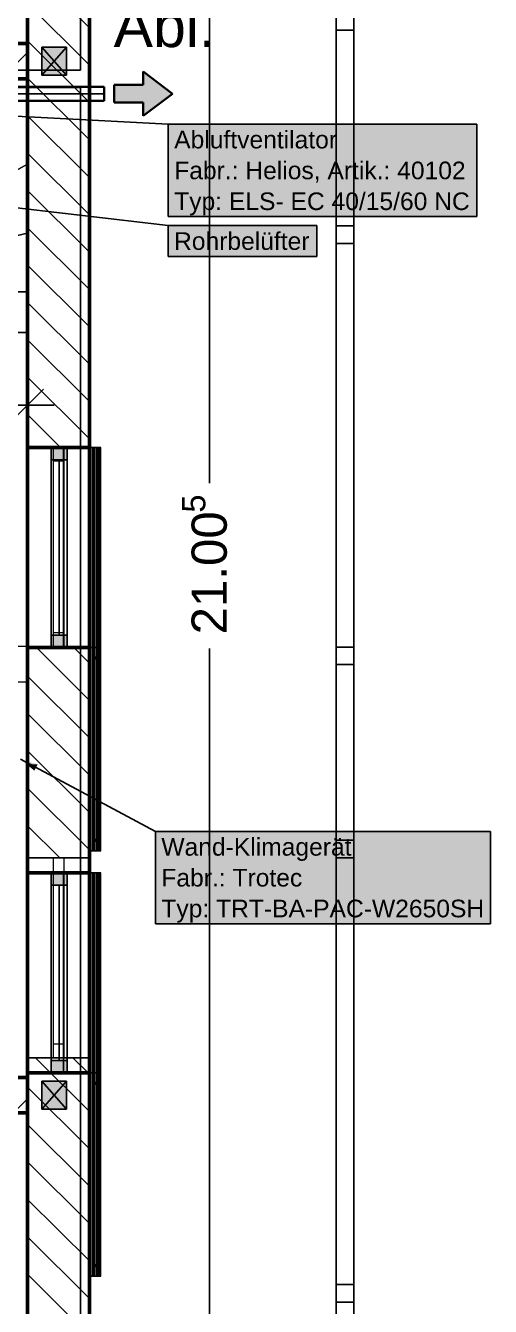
# Model space of a CAD drawing. Extents: x 0 to 756, y -25 to 420.
# Drawn here: x 391.4 to 444.1, y 120.2 to 265.6 of the extents above; entities that cross this region are included whole.
import ezdxf
from ezdxf.lldxf.tags import DXFTag

# ---------------------------------------------------------------- set-up
doc = ezdxf.new("R2010")
doc.units = 0
doc.layers.get('0').update_dxf_attribs({"lineweight": 25})
doc.layers.get('DEFPOINTS').update_dxf_attribs({"lineweight": 25})
for name, color, linetype, lineweight, true_color in [('2L_TEXT', 7, 'Continuous', 25, 0x3300cc), ('A_Geschossdecke', 7, 'Continuous', 25, 0x008080), ('H_Heizung', 1, 'Continuous', 25, 0xff0000), ('L_Abluft', 2, 'Continuous', 35, 0xffff00)]:
    doc.layers.add(name, color=color, linetype=linetype, lineweight=lineweight, true_color=true_color)
for name, color, linetype, lineweight in [('A_Aussenwand', 7, 'Continuous', 25), ('A_Fenster', 7, 'Continuous', 25), ('A_Innenwand', 7, 'Continuous', 25), ('Allgemein01', 7, 'Continuous', 13), ('Allgemein03', 7, 'Continuous', 25), ('Fenster', 7, 'Continuous', 13), ('Fensterbank', 7, 'Continuous', 13), ('L_Text', 7, 'Continuous', 25), ('Standard', 7, 'Continuous', 25), ('Stütze Holz', 7, 'Continuous', 13), ('Treppe', 7, 'Continuous', 13), ('Verschattung', 7, 'Continuous', 13), ('Wand Holz nicht tragend', 7, 'Continuous', 13), ('Wand Holz tragend', 7, 'Continuous', 13)]:
    doc.layers.add(name, color=color, linetype=linetype, lineweight=lineweight)
doc.styles.get("Standard").update_dxf_attribs({"font": 'arial.ttf'})
tags = doc.linetypes.add('fein_strichliert', pattern=[4, 1, -2, 1]).pattern_tags.tags
tags[8:9] = [DXFTag(74, 4), DXFTag(75, 0), DXFTag(340, '0'), DXFTag(46, 0.0), DXFTag(50, 0.0), DXFTag(44, 0.0), DXFTag(45, 0.0)]
tags[6:7] = [DXFTag(74, 4), DXFTag(75, 0), DXFTag(340, '0'), DXFTag(46, 0.0), DXFTag(50, 0.0), DXFTag(44, 0.0), DXFTag(45, 0.0)]
tags[4:5] = [DXFTag(74, 4), DXFTag(75, 0), DXFTag(340, '0'), DXFTag(46, 0.0), DXFTag(50, 0.0), DXFTag(44, 0.0), DXFTag(45, 0.0)]
tags = doc.linetypes.add('PUNKT2_S9', pattern=[0.1, 0, -0.1]).pattern_tags.tags
tags[6:7] = [DXFTag(74, 4), DXFTag(75, 0), DXFTag(340, '0'), DXFTag(46, 1.0), DXFTag(50, 0.0), DXFTag(44, 0.0), DXFTag(45, 0.0)]
tags[4:5] = [DXFTag(74, 4), DXFTag(75, 0), DXFTag(340, '0'), DXFTag(46, 1.0), DXFTag(50, 0.0), DXFTag(44, 0.0), DXFTag(45, 0.0)]
tags = doc.linetypes.add('STRICHPUNKT2', pattern=[12.7, 6.35, -3.175, 0, -3.175]).pattern_tags.tags
tags[10:11] = [DXFTag(74, 4), DXFTag(75, 0), DXFTag(340, '0'), DXFTag(46, 0.0), DXFTag(50, 0.0), DXFTag(44, 0.0), DXFTag(45, 0.0)]
tags[8:9] = [DXFTag(74, 4), DXFTag(75, 0), DXFTag(340, '0'), DXFTag(46, 0.0), DXFTag(50, 0.0), DXFTag(44, 0.0), DXFTag(45, 0.0)]
tags[6:7] = [DXFTag(74, 4), DXFTag(75, 0), DXFTag(340, '0'), DXFTag(46, 0.0), DXFTag(50, 0.0), DXFTag(44, 0.0), DXFTag(45, 0.0)]
tags[4:5] = [DXFTag(74, 4), DXFTag(75, 0), DXFTag(340, '0'), DXFTag(46, 0.0), DXFTag(50, 0.0), DXFTag(44, 0.0), DXFTag(45, 0.0)]
tags = doc.linetypes.add('VERDECKT2_S2', pattern=[0.27, 0.2, -0.07]).pattern_tags.tags
tags[6:7] = [DXFTag(74, 4), DXFTag(75, 0), DXFTag(340, '0'), DXFTag(46, 1.0), DXFTag(50, 0.0), DXFTag(44, 0.0), DXFTag(45, 0.0)]
tags[4:5] = [DXFTag(74, 4), DXFTag(75, 0), DXFTag(340, '0'), DXFTag(46, 1.0), DXFTag(50, 0.0), DXFTag(44, 0.0), DXFTag(45, 0.0)]

# ---------------------------------------------------------------- blocks, each defined once
blk = doc.blocks.new('Referenz-A01I5YBJIE')
at = {"layer": 'Allgemein01', "color": 0, "linetype": 'PUNKT2_S9', "ltscale": 0.13}
blk.add_line((391.61, 30.52), (391.61, 376.58), dxfattribs=at)
at = {"layer": 'Allgemein03', "color": 0, "lineweight": -2}
for p, q in [((391.61, 263.58), (391.61, 279.58)), ((359.01, 263.58), (391.61, 263.58))]:
    blk.add_line(p, q, dxfattribs=at)
at = {"layer": 'DEFPOINTS', "color": 0, "linetype": 'Continuous', "lineweight": -2, "ltscale": 0.25}
for p, q in [((391.61, 263.58), (391.61, 263.58)), ((391.61, 263.58), (391.61, 263.58)), ((391.61, 259.58), (391.61, 259.58)), ((391.61, 259.58), (391.61, 259.58)), ((391.61, 230.78), (391.61, 230.78)), ((398.61, 217.72), (398.61, 217.72)), ((398.61, 217.72), (398.61, 217.72)), ((398.61, 195.02), (398.61, 195.02)), ((398.61, 195.02), (398.61, 195.02)), ((398.61, 169.43), (398.61, 169.43)), ((398.61, 169.43), (398.61, 169.43)), ((391.61, 146.18), (391.61, 146.18)), ((391.61, 146.18), (391.61, 146.18)), ((391.61, 146.18), (391.61, 146.18)), ((391.61, 146.18), (391.61, 146.18)), ((391.61, 142.18), (391.61, 142.18)), ((391.61, 142.18), (391.61, 142.18)), ((391.61, 142.18), (391.61, 142.18))]:
    blk.add_line(p, q, dxfattribs=at)
at = {"layer": 'Fenster', "color": 0, "linetype": 'Continuous', "ltscale": 0.13}
for p, q in [((394.27, 216.32), (394.27, 217.72)), ((394.27, 217.72), (396.11, 217.72)), ((394.27, 217.72), (394.27, 216.32)), ((396.11, 217.72), (394.27, 217.72)), ((394.27, 217.72), (394.27, 216.32)), ((394.27, 217.72), (394.27, 217.72)), ((394.27, 217.72), (396.11, 217.72)), ((396.11, 217.72), (396.11, 216.32)), ((396.11, 216.32), (396.11, 217.72)), ((396.11, 217.72), (396.11, 216.32)), ((396.11, 217.72), (396.11, 217.72)), ((396.11, 216.32), (394.27, 216.32)), ((394.27, 196.42), (394.27, 216.32)), ((394.27, 216.32), (396.11, 216.32)), ((394.27, 216.32), (396.11, 216.32)), ((394.27, 216.32), (394.27, 216.32)), ((394.27, 216.32), (396.11, 216.32)), ((394.27, 216.32), (394.27, 196.42)), ((396.11, 216.32), (394.27, 216.32)), ((394.27, 216.32), (394.27, 196.42)), ((394.27, 216.32), (394.27, 216.32)), ((394.27, 216.32), (396.11, 216.32)), ((394.27, 216.32), (394.27, 196.42)), ((396.11, 216.32), (394.27, 216.32)), ((394.27, 216.32), (394.27, 196.42)), ((394.27, 216.32), (394.27, 216.32)), ((394.27, 216.32), (396.11, 216.32)), ((395.19, 216.32), (395.19, 196.42)), ((395.19, 196.42), (395.19, 216.32)), ((395.19, 216.32), (395.19, 216.32)), ((396.11, 216.32), (396.11, 196.42)), ((396.11, 216.32), (396.11, 216.32)), ((396.11, 196.42), (396.11, 216.32)), ((396.11, 216.32), (396.11, 196.42)), ((396.11, 216.32), (396.11, 216.32)), ((396.11, 196.42), (396.11, 216.32)), ((396.11, 216.32), (396.11, 196.42)), ((396.11, 216.32), (396.11, 216.32)), ((394.27, 195.02), (394.27, 196.42)), ((394.27, 196.42), (396.11, 196.42)), ((396.11, 196.42), (394.27, 196.42)), ((394.27, 196.42), (394.27, 195.02)), ((396.11, 196.42), (394.27, 196.42)), ((394.27, 196.42), (394.27, 195.02)), ((394.27, 196.42), (394.27, 196.42)), ((394.27, 196.42), (396.11, 196.42)), ((394.27, 196.42), (396.11, 196.42)), ((394.27, 196.42), (394.27, 196.42)), ((394.27, 196.42), (396.11, 196.42)), ((394.27, 196.42), (396.11, 196.42)), ((394.27, 196.42), (394.27, 196.42)), ((394.27, 196.42), (396.11, 196.42)), ((395.19, 196.42), (395.19, 196.42)), ((396.11, 196.42), (396.11, 195.02)), ((396.11, 195.02), (396.11, 196.42)), ((396.11, 196.42), (396.11, 195.02)), ((396.11, 196.42), (396.11, 196.42)), ((396.11, 196.42), (396.11, 196.42)), ((396.11, 196.42), (396.11, 196.42)), ((396.11, 195.02), (394.27, 195.02)), ((394.27, 195.02), (396.11, 195.02)), ((394.27, 195.02), (394.27, 195.02)), ((394.27, 195.02), (396.11, 195.02)), ((396.11, 195.02), (396.11, 195.02)), ((394.27, 168.03), (394.27, 169.43)), ((394.27, 169.43), (396.11, 169.43)), ((394.27, 169.43), (394.27, 168.03)), ((396.11, 169.43), (394.27, 169.43)), ((394.27, 169.43), (394.27, 168.03)), ((394.27, 169.43), (394.27, 169.43)), ((394.27, 169.43), (396.11, 169.43)), ((396.11, 169.43), (396.11, 168.03)), ((396.11, 168.03), (396.11, 169.43)), ((396.11, 169.43), (396.11, 168.03)), ((396.11, 169.43), (396.11, 169.43)), ((396.11, 168.03), (394.27, 168.03)), ((394.27, 148.13), (394.27, 168.03)), ((394.27, 168.03), (396.11, 168.03)), ((394.27, 168.03), (396.11, 168.03)), ((394.27, 168.03), (394.27, 168.03)), ((394.27, 168.03), (396.11, 168.03)), ((394.27, 168.03), (394.27, 148.13)), ((396.11, 168.03), (394.27, 168.03)), ((394.27, 168.03), (394.27, 148.13)), ((394.27, 168.03), (394.27, 168.03)), ((394.27, 168.03), (396.11, 168.03)), ((394.27, 168.03), (394.27, 148.13)), ((396.11, 168.03), (394.27, 168.03)), ((394.27, 168.03), (394.27, 148.13)), ((394.27, 168.03), (394.27, 168.03)), ((394.27, 168.03), (396.11, 168.03)), ((395.19, 168.03), (395.19, 148.13)), ((395.19, 148.13), (395.19, 168.03)), ((395.19, 168.03), (395.19, 168.03)), ((396.11, 168.03), (396.11, 148.13)), ((396.11, 168.03), (396.11, 168.03)), ((396.11, 148.13), (396.11, 168.03)), ((396.11, 168.03), (396.11, 148.13)), ((396.11, 168.03), (396.11, 168.03)), ((396.11, 148.13), (396.11, 168.03)), ((396.11, 168.03), (396.11, 148.13)), ((396.11, 168.03), (396.11, 168.03)), ((394.27, 146.73), (394.27, 148.13)), ((394.27, 148.13), (396.11, 148.13)), ((396.11, 148.13), (394.27, 148.13)), ((394.27, 148.13), (394.27, 146.73)), ((396.11, 148.13), (394.27, 148.13)), ((394.27, 148.13), (394.27, 146.73)), ((394.27, 148.13), (394.27, 148.13)), ((394.27, 148.13), (396.11, 148.13)), ((394.27, 148.13), (396.11, 148.13)), ((394.27, 148.13), (394.27, 148.13)), ((394.27, 148.13), (396.11, 148.13)), ((394.27, 148.13), (396.11, 148.13)), ((394.27, 148.13), (394.27, 148.13)), ((394.27, 148.13), (396.11, 148.13)), ((395.19, 148.13), (395.19, 148.13)), ((396.11, 148.13), (396.11, 146.73)), ((396.11, 146.73), (396.11, 148.13)), ((396.11, 148.13), (396.11, 146.73)), ((396.11, 148.13), (396.11, 148.13)), ((396.11, 148.13), (396.11, 148.13)), ((396.11, 148.13), (396.11, 148.13)), ((396.11, 146.73), (394.27, 146.73)), ((394.27, 146.73), (396.11, 146.73)), ((394.27, 146.73), (394.27, 146.73)), ((394.27, 146.73), (396.11, 146.73)), ((396.11, 146.73), (396.11, 146.73))]:
    blk.add_line(p, q, dxfattribs=at)
for points in [[(394.27, 216.32), (396.11, 216.32), (394.27, 217.72)], [(396.11, 216.32), (396.11, 217.72), (394.27, 217.72)], [(394.27, 195.02), (396.11, 195.02), (394.27, 196.42)], [(396.11, 195.02), (396.11, 196.42), (394.27, 196.42)], [(394.27, 168.03), (396.11, 168.03), (394.27, 169.43)], [(396.11, 168.03), (396.11, 169.43), (394.27, 169.43)], [(394.27, 146.73), (396.11, 146.73), (394.27, 148.13)], [(396.11, 146.73), (396.11, 148.13), (394.27, 148.13)]]:
    blk.add_solid(points, dxfattribs=at)
at = {"layer": 'Fensterbank', "color": 0, "lineweight": -2}
for p, q in [((395.69, 217.72), (395.69, 195.02)), ((399.21, 217.72), (395.69, 217.72)), ((395.69, 217.72), (395.69, 217.72)), ((398.61, 217.72), (395.69, 217.72)), ((395.69, 217.72), (395.69, 195.02)), ((399.21, 217.72), (398.61, 217.72)), ((398.61, 217.72), (398.61, 217.72)), ((398.61, 217.72), (398.61, 195.02)), ((398.61, 195.02), (398.61, 217.72)), ((399.21, 195.02), (399.21, 217.72)), ((399.21, 217.72), (399.21, 217.72)), ((399.21, 217.72), (399.21, 195.02)), ((395.69, 195.02), (399.21, 195.02)), ((395.69, 195.02), (395.69, 195.02)), ((398.61, 195.02), (395.69, 195.02)), ((398.61, 195.02), (398.61, 195.02)), ((399.21, 195.02), (398.61, 195.02)), ((399.21, 195.02), (399.21, 195.02)), ((395.69, 169.43), (395.69, 146.73)), ((399.21, 169.43), (395.69, 169.43)), ((395.69, 169.43), (395.69, 169.43)), ((398.61, 169.43), (395.69, 169.43)), ((395.69, 169.43), (395.69, 146.73)), ((399.21, 169.43), (398.61, 169.43)), ((398.61, 169.43), (398.61, 169.43)), ((398.61, 169.43), (398.61, 146.73)), ((398.61, 146.73), (398.61, 169.43)), ((399.21, 146.73), (399.21, 169.43)), ((399.21, 169.43), (399.21, 169.43)), ((399.21, 169.43), (399.21, 146.73)), ((395.69, 146.73), (399.21, 146.73)), ((395.69, 146.73), (395.69, 146.73)), ((398.61, 146.73), (395.69, 146.73)), ((398.61, 146.73), (398.61, 146.73)), ((399.21, 146.73), (398.61, 146.73)), ((399.21, 146.73), (399.21, 146.73))]:
    blk.add_line(p, q, dxfattribs=at)
at = {"layer": 'Fensterbank', "color": 0, "lineweight": 18}
for p, q in [((398.61, 217.72), (398.61, 195.02)), ((398.61, 169.43), (398.61, 146.73))]:
    blk.add_line(p, q, dxfattribs=at)
at = {"layer": 'Standard', "color": 0, "lineweight": -2}
for p, q in [((412.24, 213.69), (412.24, 413.58)), ((428.61, 413.58), (428.61, 53.42)), ((426.61, 411.58), (426.61, 53.42)), ((393.21, 259.98), (393.21, 263.18)), ((393.21, 263.18), (396.01, 263.18)), ((393.21, 259.98), (396.01, 263.18)), ((396.01, 263.18), (393.21, 263.18)), ((393.21, 263.18), (396.01, 259.98)), ((396.01, 263.18), (396.01, 259.98)), ((396.01, 259.98), (393.21, 259.98)), ((391.61, 219.54), (391.61, 225.54)), ((389.81, 220.74), (393.41, 224.34)), ((385.61, 222.54), (394.61, 222.54)), ((388.62, 222.54), (391.61, 222.54)), ((412.24, 53.42), (412.24, 194.89)), ((393.21, 142.58), (393.21, 145.78)), ((393.21, 145.78), (396.01, 145.78)), ((393.21, 142.58), (396.01, 145.78)), ((396.01, 145.78), (393.21, 145.78)), ((393.21, 145.78), (396.01, 142.58)), ((396.01, 145.78), (396.01, 142.58)), ((396.01, 142.58), (393.21, 142.58))]:
    blk.add_line(p, q, dxfattribs=at)
at = {"layer": 'Standard', "color": 0, "lineweight": 13}
blk.add_line((373.61, 230.78), (391.61, 230.78), dxfattribs=at)
at = {"layer": 'Standard', "color": 0, "linetype": 'VERDECKT2_S2', "lineweight": 13, "ltscale": 0.13}
for p, q in [((391.61, 195.12), (300.61, 195.12)), ((300.61, 191.12), (391.61, 191.12))]:
    blk.add_line(p, q, dxfattribs=at)
at = {"layer": 'Standard', "color": 0, "lineweight": -2}
for points in [[(393.21, 259.98), (396.01, 259.98), (393.21, 263.18)], [(396.01, 259.98), (396.01, 263.18), (393.21, 263.18)], [(393.21, 142.58), (396.01, 142.58), (393.21, 145.78)], [(396.01, 142.58), (396.01, 145.78), (393.21, 145.78)]]:
    blk.add_solid(points, dxfattribs=at)
at = {"layer": 'Stütze Holz', "color": 0, "linetype": 'Continuous', "ltscale": 0.13}
for p, q in [((426.61, 267.12), (426.61, 265.12)), ((426.61, 265.12), (426.61, 267.12)), ((428.61, 265.12), (428.61, 267.12)), ((428.61, 267.12), (428.61, 265.12)), ((426.61, 265.12), (428.61, 265.12)), ((428.61, 265.12), (426.61, 265.12)), ((426.61, 265.12), (426.61, 265.12)), ((428.61, 265.12), (428.61, 265.12)), ((428.61, 242.87), (426.61, 242.87)), ((426.61, 242.87), (426.61, 240.87)), ((426.61, 242.87), (428.61, 242.87)), ((426.61, 240.87), (426.61, 242.87)), ((426.61, 242.87), (426.61, 242.87)), ((428.61, 240.87), (428.61, 242.87)), ((428.61, 242.87), (428.61, 240.87)), ((428.61, 242.87), (428.61, 242.87)), ((426.61, 240.87), (428.61, 240.87)), ((428.61, 240.87), (426.61, 240.87)), ((426.61, 240.87), (426.61, 240.87)), ((428.61, 240.87), (428.61, 240.87)), ((428.61, 195.07), (426.61, 195.07)), ((426.61, 195.07), (426.61, 193.07)), ((426.61, 195.07), (428.61, 195.07)), ((426.61, 193.07), (426.61, 195.07)), ((426.61, 195.07), (426.61, 195.07)), ((428.61, 193.07), (428.61, 195.07)), ((428.61, 195.07), (428.61, 193.07)), ((428.61, 195.07), (428.61, 195.07)), ((426.61, 193.07), (428.61, 193.07)), ((428.61, 193.07), (426.61, 193.07)), ((426.61, 193.07), (426.61, 193.07)), ((428.61, 193.07), (428.61, 193.07)), ((428.61, 173.13), (426.61, 173.13)), ((426.61, 173.13), (426.61, 171.13)), ((426.61, 173.13), (428.61, 173.13)), ((426.61, 171.13), (426.61, 173.13)), ((426.61, 173.13), (426.61, 173.13)), ((428.61, 171.13), (428.61, 173.13)), ((428.61, 173.13), (428.61, 171.13)), ((428.61, 173.13), (428.61, 173.13)), ((426.61, 171.13), (428.61, 171.13)), ((428.61, 171.13), (426.61, 171.13)), ((426.61, 171.13), (426.61, 171.13)), ((428.61, 171.13), (428.61, 171.13)), ((428.61, 122.68), (426.61, 122.68)), ((426.61, 122.68), (426.61, 120.68)), ((426.61, 122.68), (428.61, 122.68)), ((426.61, 120.68), (426.61, 122.68)), ((426.61, 122.68), (426.61, 122.68)), ((428.61, 120.68), (428.61, 122.68)), ((428.61, 122.68), (428.61, 120.68)), ((428.61, 122.68), (428.61, 122.68)), ((426.61, 120.68), (428.61, 120.68)), ((428.61, 120.68), (426.61, 120.68)), ((426.61, 120.68), (426.61, 120.68)), ((428.61, 120.68), (428.61, 120.68))]:
    blk.add_line(p, q, dxfattribs=at)
at = {"layer": 'Treppe', "color": 0}
for p, q in [((391.61, 259.58), (391.15, 259.58)), ((391.15, 259.58), (391.61, 259.58)), ((391.61, 249.9), (391.61, 259.58)), ((391.61, 259.58), (391.61, 249.9)), ((391.61, 259.58), (391.61, 259.58)), ((373.61, 239.92), (391.61, 249.9)), ((391.61, 249.9), (373.61, 239.92)), ((391.61, 249.9), (373.61, 239.92)), ((373.61, 239.92), (391.61, 249.9)), ((391.61, 249.9), (391.61, 249.9)), ((391.61, 242.04), (391.61, 249.9)), ((391.61, 249.9), (391.61, 242.04)), ((391.61, 249.9), (391.61, 249.9)), ((373.61, 237.92), (391.61, 242.04)), ((391.61, 242.04), (373.61, 237.92)), ((391.61, 242.04), (373.61, 237.92)), ((373.61, 237.92), (391.61, 242.04)), ((391.61, 242.04), (391.61, 242.04)), ((391.61, 235.38), (391.61, 242.04)), ((391.61, 242.04), (391.61, 235.38)), ((391.61, 242.04), (391.61, 242.04)), ((373.61, 235.38), (391.61, 235.38)), ((391.61, 235.38), (373.61, 235.38)), ((391.61, 235.38), (373.61, 235.38)), ((373.61, 235.38), (391.61, 235.38)), ((391.61, 235.38), (391.61, 235.38)), ((391.61, 230.78), (391.61, 235.38)), ((391.61, 235.38), (391.61, 230.78)), ((391.61, 235.38), (391.61, 235.38)), ((373.61, 230.78), (391.61, 230.78)), ((391.61, 230.78), (373.61, 230.78)), ((391.61, 230.78), (391.61, 230.78))]:
    blk.add_line(p, q, dxfattribs=at)
at = {"layer": 'Verschattung', "color": 0, "linetype": 'Continuous', "ltscale": 0.13}
for p, q in [((398.73, 217.72), (398.61, 217.72)), ((398.61, 217.72), (398.61, 194.82)), ((398.61, 171.92), (398.61, 217.72)), ((398.61, 217.72), (399.81, 217.72)), ((398.61, 217.72), (398.61, 217.72)), ((398.61, 217.72), (398.61, 217.72)), ((398.61, 217.72), (398.61, 217.72)), ((398.73, 194.82), (398.73, 217.72)), ((399.93, 217.72), (398.73, 217.72)), ((398.73, 217.72), (398.73, 171.92)), ((398.73, 217.72), (398.73, 217.72)), ((398.73, 217.72), (398.73, 217.72)), ((399.65, 217.72), (398.97, 217.72)), ((398.97, 217.72), (398.97, 171.92)), ((398.97, 217.72), (398.97, 217.72)), ((398.97, 217.72), (398.97, 217.72)), ((398.97, 217.72), (398.97, 217.72)), ((399.21, 217.72), (398.97, 217.72)), ((398.97, 193.92), (398.97, 217.72)), ((399.21, 217.72), (399.07, 217.72)), ((399.07, 217.72), (399.07, 171.92)), ((399.55, 217.72), (399.07, 217.72)), ((399.07, 217.72), (399.07, 217.72)), ((399.07, 171.92), (399.07, 217.72)), ((399.21, 193.92), (399.21, 217.72)), ((399.21, 217.72), (399.21, 217.72)), ((399.21, 217.72), (399.21, 193.92)), ((399.55, 217.72), (399.41, 217.72)), ((399.41, 217.72), (399.41, 193.92)), ((399.41, 217.72), (399.41, 217.72)), ((399.65, 217.72), (399.41, 217.72)), ((399.41, 193.92), (399.41, 217.72)), ((399.55, 171.92), (399.55, 217.72)), ((399.55, 217.72), (399.55, 217.72)), ((399.55, 171.92), (399.55, 217.72)), ((399.65, 171.92), (399.65, 217.72)), ((399.65, 217.72), (399.65, 217.72)), ((399.65, 217.72), (399.65, 217.72)), ((399.65, 217.72), (399.65, 217.72)), ((399.65, 217.72), (399.65, 193.92)), ((399.81, 217.72), (399.81, 171.92)), ((399.93, 217.72), (399.81, 217.72)), ((399.81, 217.72), (399.81, 217.72)), ((399.81, 217.72), (399.81, 217.72)), ((399.81, 194.82), (399.81, 217.72)), ((399.93, 171.92), (399.93, 217.72)), ((399.93, 217.72), (399.93, 217.72)), ((399.93, 217.72), (399.93, 217.72)), ((399.93, 217.72), (399.93, 217.72)), ((399.93, 194.82), (399.93, 217.72)), ((399.61, 195.02), (399.01, 195.02)), ((399.01, 195.02), (399.01, 171.92)), ((399.61, 195.02), (399.01, 195.02)), ((399.01, 195.02), (399.01, 171.92)), ((399.01, 195.02), (399.61, 195.02)), ((399.01, 171.92), (399.01, 195.02)), ((399.01, 195.02), (399.01, 195.02)), ((399.61, 171.92), (399.61, 195.02)), ((399.61, 171.92), (399.61, 195.02)), ((399.61, 195.02), (399.61, 195.02)), ((399.61, 171.92), (399.61, 195.02)), ((398.61, 194.82), (398.61, 171.92)), ((398.73, 171.92), (398.73, 194.82)), ((398.97, 171.92), (398.97, 193.92)), ((399.01, 193.82), (399.01, 173.12)), ((399.41, 193.82), (399.01, 193.82)), ((399.01, 193.82), (399.01, 193.82)), ((399.01, 193.82), (399.01, 173.12)), ((399.41, 193.82), (399.01, 193.82)), ((399.21, 193.82), (399.21, 193.92)), ((399.21, 193.92), (399.31, 193.92)), ((399.41, 193.92), (399.21, 193.92)), ((399.21, 193.92), (399.21, 193.72)), ((399.21, 193.92), (399.21, 193.92)), ((399.21, 193.92), (399.21, 193.92)), ((399.21, 193.72), (399.21, 193.82)), ((399.31, 193.72), (399.21, 193.72)), ((399.21, 173.22), (399.21, 193.72)), ((399.21, 193.72), (399.41, 193.72)), ((399.21, 193.72), (399.21, 173.22)), ((399.21, 193.72), (399.21, 193.72)), ((399.21, 193.72), (399.21, 193.72)), ((399.31, 193.92), (399.41, 193.92)), ((399.41, 193.72), (399.31, 193.72)), ((399.41, 193.92), (399.41, 193.82)), ((399.41, 193.72), (399.41, 193.92)), ((399.41, 193.92), (399.41, 193.92)), ((399.41, 193.92), (399.41, 193.92)), ((399.41, 173.12), (399.41, 193.82)), ((399.41, 193.82), (399.41, 193.72)), ((399.41, 193.82), (399.41, 193.82)), ((399.41, 173.12), (399.41, 193.82)), ((399.41, 193.72), (399.41, 173.22)), ((399.41, 173.22), (399.41, 193.72)), ((399.41, 193.72), (399.41, 193.72)), ((399.41, 193.72), (399.41, 193.72)), ((399.65, 193.92), (399.65, 171.92)), ((399.81, 171.92), (399.81, 194.82)), ((399.93, 171.92), (399.93, 194.82)), ((399.01, 173.12), (399.41, 173.12)), ((399.01, 173.12), (399.01, 173.12)), ((399.41, 173.12), (399.01, 173.12)), ((399.21, 173.22), (399.31, 173.22)), ((399.21, 173.12), (399.21, 173.22)), ((399.41, 173.22), (399.21, 173.22)), ((399.21, 173.22), (399.21, 173.02)), ((399.21, 173.22), (399.21, 173.22)), ((399.21, 173.22), (399.21, 173.22)), ((399.21, 173.02), (399.21, 173.12)), ((399.31, 173.22), (399.41, 173.22)), ((399.41, 173.22), (399.41, 173.12)), ((399.41, 173.02), (399.41, 173.22)), ((399.41, 173.22), (399.41, 173.22)), ((399.41, 173.22), (399.41, 173.22)), ((399.41, 173.12), (399.41, 173.02)), ((399.41, 173.12), (399.41, 173.12)), ((398.61, 171.92), (398.73, 171.92)), ((399.81, 171.92), (398.61, 171.92)), ((398.61, 171.92), (398.61, 171.92)), ((398.61, 171.92), (398.61, 171.92)), ((398.61, 171.92), (398.61, 171.92)), ((398.73, 171.92), (399.93, 171.92)), ((398.73, 171.92), (398.73, 171.92)), ((398.73, 171.92), (398.73, 171.92)), ((398.97, 171.92), (399.65, 171.92)), ((398.97, 171.92), (398.97, 171.92)), ((398.97, 171.92), (398.97, 171.92)), ((398.97, 171.92), (398.97, 171.92)), ((398.97, 171.92), (399.21, 171.92)), ((399.01, 171.92), (399.61, 171.92)), ((399.01, 171.92), (399.61, 171.92)), ((399.61, 171.92), (399.01, 171.92)), ((399.01, 171.92), (399.01, 171.92)), ((399.07, 171.92), (399.21, 171.92)), ((399.07, 171.92), (399.55, 171.92)), ((399.07, 171.92), (399.07, 171.92)), ((399.31, 173.02), (399.21, 173.02)), ((399.21, 171.92), (399.21, 173.02)), ((399.21, 173.02), (399.41, 173.02)), ((399.21, 173.02), (399.21, 171.92)), ((399.21, 173.02), (399.21, 173.02)), ((399.21, 173.02), (399.21, 173.02)), ((399.21, 171.92), (399.21, 171.92)), ((399.41, 173.02), (399.31, 173.02)), ((399.41, 173.02), (399.41, 171.92)), ((399.41, 171.92), (399.41, 173.02)), ((399.41, 173.02), (399.41, 173.02)), ((399.41, 173.02), (399.41, 173.02)), ((399.41, 171.92), (399.55, 171.92)), ((399.41, 171.92), (399.65, 171.92)), ((399.41, 171.92), (399.41, 171.92)), ((399.55, 171.92), (399.55, 171.92)), ((399.61, 171.92), (399.61, 171.92)), ((399.65, 171.92), (399.65, 171.92)), ((399.65, 171.92), (399.65, 171.92)), ((399.65, 171.92), (399.65, 171.92)), ((399.81, 171.92), (399.93, 171.92)), ((399.81, 171.92), (399.81, 171.92)), ((399.81, 171.92), (399.81, 171.92)), ((399.93, 171.92), (399.93, 171.92)), ((399.93, 171.92), (399.93, 171.92)), ((399.93, 171.92), (399.93, 171.92)), ((398.73, 169.43), (398.61, 169.43)), ((398.61, 169.43), (398.61, 146.53)), ((398.61, 123.63), (398.61, 169.43)), ((398.61, 169.43), (399.81, 169.43)), ((398.61, 169.43), (398.61, 169.43)), ((398.61, 169.43), (398.61, 169.43)), ((398.61, 169.43), (398.61, 169.43)), ((398.73, 146.53), (398.73, 169.43)), ((399.93, 169.43), (398.73, 169.43)), ((398.73, 169.43), (398.73, 123.63)), ((398.73, 169.43), (398.73, 169.43)), ((398.73, 169.43), (398.73, 169.43)), ((399.65, 169.43), (398.97, 169.43)), ((398.97, 169.43), (398.97, 123.63)), ((398.97, 169.43), (398.97, 169.43)), ((398.97, 169.43), (398.97, 169.43)), ((398.97, 169.43), (398.97, 169.43)), ((399.21, 169.43), (398.97, 169.43)), ((398.97, 145.63), (398.97, 169.43)), ((399.21, 169.43), (399.07, 169.43)), ((399.07, 169.43), (399.07, 123.63)), ((399.55, 169.43), (399.07, 169.43)), ((399.07, 169.43), (399.07, 169.43)), ((399.07, 123.63), (399.07, 169.43)), ((399.21, 145.63), (399.21, 169.43)), ((399.21, 169.43), (399.21, 169.43)), ((399.21, 169.43), (399.21, 145.63)), ((399.55, 169.43), (399.41, 169.43)), ((399.41, 169.43), (399.41, 145.63)), ((399.41, 169.43), (399.41, 169.43)), ((399.65, 169.43), (399.41, 169.43)), ((399.41, 145.63), (399.41, 169.43)), ((399.55, 123.63), (399.55, 169.43)), ((399.55, 169.43), (399.55, 169.43)), ((399.55, 123.63), (399.55, 169.43)), ((399.65, 123.63), (399.65, 169.43)), ((399.65, 169.43), (399.65, 169.43)), ((399.65, 169.43), (399.65, 169.43)), ((399.65, 169.43), (399.65, 169.43)), ((399.65, 169.43), (399.65, 145.63)), ((399.81, 169.43), (399.81, 123.63)), ((399.93, 169.43), (399.81, 169.43)), ((399.81, 169.43), (399.81, 169.43)), ((399.81, 169.43), (399.81, 169.43)), ((399.81, 146.53), (399.81, 169.43)), ((399.93, 123.63), (399.93, 169.43)), ((399.93, 169.43), (399.93, 169.43)), ((399.93, 169.43), (399.93, 169.43)), ((399.93, 169.43), (399.93, 169.43)), ((399.93, 146.53), (399.93, 169.43)), ((398.61, 146.53), (398.61, 123.63)), ((398.73, 123.63), (398.73, 146.53)), ((398.97, 123.63), (398.97, 145.63)), ((399.61, 146.73), (399.01, 146.73)), ((399.01, 146.73), (399.01, 123.63)), ((399.61, 146.73), (399.01, 146.73)), ((399.01, 146.73), (399.01, 123.63)), ((399.01, 146.73), (399.61, 146.73)), ((399.01, 123.63), (399.01, 146.73)), ((399.01, 146.73), (399.01, 146.73)), ((399.01, 145.53), (399.01, 124.83)), ((399.41, 145.53), (399.01, 145.53)), ((399.01, 145.53), (399.01, 145.53)), ((399.01, 145.53), (399.01, 124.83)), ((399.41, 145.53), (399.01, 145.53)), ((399.21, 145.53), (399.21, 145.63)), ((399.21, 145.63), (399.31, 145.63)), ((399.41, 145.63), (399.21, 145.63)), ((399.21, 145.63), (399.21, 145.43)), ((399.21, 145.63), (399.21, 145.63)), ((399.21, 145.63), (399.21, 145.63)), ((399.21, 145.43), (399.21, 145.53)), ((399.31, 145.43), (399.21, 145.43)), ((399.21, 124.93), (399.21, 145.43)), ((399.21, 145.43), (399.41, 145.43)), ((399.21, 145.43), (399.21, 124.93)), ((399.21, 145.43), (399.21, 145.43)), ((399.21, 145.43), (399.21, 145.43)), ((399.31, 145.63), (399.41, 145.63)), ((399.41, 145.43), (399.31, 145.43)), ((399.41, 145.63), (399.41, 145.53)), ((399.41, 145.43), (399.41, 145.63)), ((399.41, 145.63), (399.41, 145.63)), ((399.41, 145.63), (399.41, 145.63)), ((399.41, 124.83), (399.41, 145.53)), ((399.41, 145.53), (399.41, 145.43)), ((399.41, 145.53), (399.41, 145.53)), ((399.41, 124.83), (399.41, 145.53)), ((399.41, 145.43), (399.41, 124.93)), ((399.41, 124.93), (399.41, 145.43)), ((399.41, 145.43), (399.41, 145.43)), ((399.41, 145.43), (399.41, 145.43)), ((399.61, 123.63), (399.61, 146.73)), ((399.61, 123.63), (399.61, 146.73)), ((399.61, 146.73), (399.61, 146.73)), ((399.61, 123.63), (399.61, 146.73)), ((399.65, 145.63), (399.65, 123.63)), ((399.81, 123.63), (399.81, 146.53)), ((399.93, 123.63), (399.93, 146.53)), ((398.61, 123.63), (398.73, 123.63)), ((399.81, 123.63), (398.61, 123.63)), ((398.61, 123.63), (398.61, 123.63)), ((398.61, 123.63), (398.61, 123.63)), ((398.61, 123.63), (398.61, 123.63)), ((398.73, 123.63), (399.93, 123.63)), ((398.73, 123.63), (398.73, 123.63)), ((398.73, 123.63), (398.73, 123.63)), ((398.97, 123.63), (399.65, 123.63)), ((398.97, 123.63), (398.97, 123.63)), ((398.97, 123.63), (398.97, 123.63)), ((398.97, 123.63), (398.97, 123.63)), ((398.97, 123.63), (399.21, 123.63)), ((399.01, 124.83), (399.41, 124.83)), ((399.01, 124.83), (399.01, 124.83)), ((399.41, 124.83), (399.01, 124.83)), ((399.01, 123.63), (399.61, 123.63)), ((399.01, 123.63), (399.61, 123.63)), ((399.61, 123.63), (399.01, 123.63)), ((399.01, 123.63), (399.01, 123.63)), ((399.07, 123.63), (399.21, 123.63)), ((399.07, 123.63), (399.55, 123.63)), ((399.07, 123.63), (399.07, 123.63)), ((399.21, 124.93), (399.31, 124.93)), ((399.21, 124.83), (399.21, 124.93)), ((399.41, 124.93), (399.21, 124.93)), ((399.21, 124.93), (399.21, 124.73)), ((399.21, 124.93), (399.21, 124.93)), ((399.21, 124.93), (399.21, 124.93)), ((399.21, 124.73), (399.21, 124.83)), ((399.31, 124.73), (399.21, 124.73)), ((399.21, 123.63), (399.21, 124.73)), ((399.21, 124.73), (399.41, 124.73)), ((399.21, 124.73), (399.21, 123.63)), ((399.21, 124.73), (399.21, 124.73)), ((399.21, 124.73), (399.21, 124.73)), ((399.21, 123.63), (399.21, 123.63)), ((399.31, 124.93), (399.41, 124.93)), ((399.41, 124.73), (399.31, 124.73)), ((399.41, 124.93), (399.41, 124.83)), ((399.41, 124.73), (399.41, 124.93)), ((399.41, 124.93), (399.41, 124.93)), ((399.41, 124.93), (399.41, 124.93)), ((399.41, 124.83), (399.41, 124.73)), ((399.41, 124.83), (399.41, 124.83)), ((399.41, 124.73), (399.41, 123.63)), ((399.41, 123.63), (399.41, 124.73)), ((399.41, 124.73), (399.41, 124.73)), ((399.41, 124.73), (399.41, 124.73)), ((399.41, 123.63), (399.55, 123.63)), ((399.41, 123.63), (399.65, 123.63)), ((399.41, 123.63), (399.41, 123.63)), ((399.55, 123.63), (399.55, 123.63)), ((399.61, 123.63), (399.61, 123.63)), ((399.65, 123.63), (399.65, 123.63)), ((399.65, 123.63), (399.65, 123.63)), ((399.65, 123.63), (399.65, 123.63)), ((399.81, 123.63), (399.93, 123.63)), ((399.81, 123.63), (399.81, 123.63)), ((399.81, 123.63), (399.81, 123.63)), ((399.93, 123.63), (399.93, 123.63)), ((399.93, 123.63), (399.93, 123.63)), ((399.93, 123.63), (399.93, 123.63))]:
    blk.add_line(p, q, dxfattribs=at)
at = {"layer": 'Wand Holz nicht tragend', "color": 0, "lineweight": 50}
for p, q in [((391.61, 263.58), (300.61, 263.58)), ((300.61, 263.58), (391.61, 263.58)), ((391.61, 259.58), (391.61, 263.58)), ((391.61, 263.58), (391.61, 259.58)), ((391.61, 263.58), (391.61, 263.58)), ((300.61, 259.58), (391.61, 259.58)), ((391.61, 259.58), (300.61, 259.58)), ((391.61, 259.58), (391.61, 259.58)), ((391.61, 146.18), (300.61, 146.18)), ((300.61, 146.18), (391.61, 146.18)), ((391.61, 142.18), (391.61, 146.18)), ((391.61, 146.18), (391.61, 142.18)), ((391.61, 146.18), (391.61, 146.18)), ((300.61, 142.18), (391.61, 142.18)), ((391.61, 142.18), (300.61, 142.18)), ((391.61, 142.18), (391.61, 142.18))]:
    blk.add_line(p, q, dxfattribs=at)
at = {"layer": 'Wand Holz tragend', "color": 0, "lineweight": 50}
for p, q in [((391.61, 383.58), (391.61, 30.52)), ((391.61, 30.52), (391.61, 383.58)), ((398.61, 30.52), (398.61, 383.58)), ((398.61, 383.58), (398.61, 30.52)), ((398.61, 217.72), (391.61, 217.72)), ((391.61, 217.72), (391.61, 195.02)), ((391.61, 217.72), (391.61, 217.72)), ((391.61, 217.72), (391.61, 195.02)), ((398.61, 217.72), (391.61, 217.72)), ((398.61, 195.02), (398.61, 217.72)), ((398.61, 217.72), (398.61, 217.72)), ((398.61, 195.02), (398.61, 217.72)), ((391.61, 195.02), (398.61, 195.02)), ((391.61, 195.02), (391.61, 195.02)), ((391.61, 195.02), (398.61, 195.02)), ((398.61, 195.02), (398.61, 195.02)), ((398.61, 169.43), (391.61, 169.43)), ((391.61, 169.43), (391.61, 146.73)), ((391.61, 169.43), (391.61, 169.43)), ((391.61, 169.43), (391.61, 146.73)), ((398.61, 169.43), (391.61, 169.43)), ((398.61, 146.73), (398.61, 169.43)), ((398.61, 169.43), (398.61, 169.43)), ((398.61, 146.73), (398.61, 169.43)), ((391.61, 146.73), (398.61, 146.73)), ((391.61, 146.73), (391.61, 146.73)), ((391.61, 146.73), (398.61, 146.73)), ((398.61, 146.73), (398.61, 146.73))]:
    blk.add_line(p, q, dxfattribs=at)
at = {"layer": 'Standard', "color": 0, "lineweight": -2, "attachment_point": 1, "rotation": 90}
for s, insert, char_height in [('{\\fArial;5}', (409.13, 210.33), 2.64), ('{\\fArial;21.00}', (410.21, 196.5), 4)]:
    blk.add_mtext(s, dxfattribs=dict(at, insert=insert, char_height=char_height))
blk = doc.blocks.new('Wand-A01I5YBTIE', base_point=(391.61, 23.52))
at = {"color": 0, "linetype": 'ByBlock', "lineweight": -2, "ltscale": 0.25}
for p, q in [((391.61, 290.22), (391.61, 263.58)), ((398.61, 290.22), (398.61, 217.82)), ((391.61, 259.58), (391.61, 217.82)), ((391.61, 195.12), (391.61, 171.13)), ((398.61, 195.12), (398.61, 171.13)), ((391.61, 148.43), (391.61, 146.18)), ((398.61, 148.43), (398.61, 70.21)), ((391.61, 142.18), (391.61, 70.21))]:
    blk.add_line(p, q, dxfattribs=at)
at = {"color": 0, "lineweight": -2}
for p, q in [((391.61, 272.37), (398.61, 265.37)), ((391.61, 268.12), (398.61, 261.12)), ((391.61, 263.88), (398.61, 256.88)), ((391.61, 259.64), (398.61, 252.64)), ((391.61, 255.39), (398.61, 248.39)), ((391.61, 251.15), (398.61, 244.15)), ((391.61, 246.91), (398.61, 239.91)), ((391.61, 242.67), (398.61, 235.67)), ((391.61, 238.42), (398.61, 231.42)), ((391.61, 234.18), (398.61, 227.18)), ((391.61, 229.94), (398.61, 222.94)), ((391.61, 225.7), (398.61, 218.7)), ((391.61, 221.45), (395.24, 217.82)), ((392.49, 195.12), (398.61, 189)), ((396.73, 195.12), (398.61, 193.24)), ((391.61, 191.76), (398.61, 184.76)), ((391.61, 187.51), (398.61, 180.51)), ((391.61, 183.27), (398.61, 176.27)), ((391.61, 179.03), (398.61, 172.03)), ((391.61, 174.78), (395.26, 171.13)), ((392.51, 148.43), (398.61, 142.33)), ((396.75, 148.43), (398.61, 146.57)), ((391.61, 145.09), (398.61, 138.09)), ((391.61, 140.84), (398.61, 133.84)), ((391.61, 136.6), (398.61, 129.6)), ((391.61, 132.36), (398.61, 125.36)), ((391.61, 128.12), (398.61, 121.12)), ((391.61, 123.87), (398.61, 116.87))]:
    blk.add_line(p, q, dxfattribs=at)
blk = doc.blocks.new('Fenster-A01I5YBZIE', base_point=(391.61, 195.12))
at = {"color": 0, "linetype": 'ByBlock', "lineweight": -2, "ltscale": 0.25}
for p, q in [((391.61, 217.82), (391.61, 195.12)), ((391.61, 217.82), (398.61, 217.82)), ((398.61, 217.82), (398.61, 195.12)), ((391.61, 195.12), (398.61, 195.12))]:
    blk.add_line(p, q, dxfattribs=at)
at = {"color": 0, "linetype": 'ByBlock', "lineweight": 18, "ltscale": 0.18}
for p, q in [((394.51, 217.82), (394.51, 195.12)), ((395.71, 217.82), (395.71, 195.12)), ((394.51, 216.22), (395.71, 216.22)), ((394.51, 196.72), (395.71, 196.72))]:
    blk.add_line(p, q, dxfattribs=at)
at = {"color": 0, "linetype": 'fein_strichliert', "lineweight": 18, "ltscale": 0.18}
blk.add_line((394.51, 195.12), (395.71, 195.12), dxfattribs=at)
blk = doc.blocks.new('Fenster-A01I5YC1IE', base_point=(391.61, 148.43))
at = {"color": 0, "linetype": 'ByBlock', "lineweight": -2, "ltscale": 0.25}
for p, q in [((391.61, 171.13), (391.61, 148.43)), ((391.61, 171.13), (398.61, 171.13)), ((398.61, 171.13), (398.61, 148.43)), ((391.61, 148.43), (398.61, 148.43))]:
    blk.add_line(p, q, dxfattribs=at)
at = {"color": 0, "linetype": 'ByBlock', "lineweight": 18, "ltscale": 0.18}
for p, q in [((394.51, 171.13), (394.51, 148.43)), ((395.71, 171.13), (395.71, 148.43)), ((394.51, 169.53), (395.71, 169.53)), ((394.51, 150.03), (395.71, 150.03))]:
    blk.add_line(p, q, dxfattribs=at)
at = {"color": 0, "linetype": 'fein_strichliert', "lineweight": 18, "ltscale": 0.18}
blk.add_line((394.51, 148.43), (395.71, 148.43), dxfattribs=at)
blk = doc.blocks.new('Wand-A01I5YCVIE', base_point=(296.61, 259.58))
at = {"color": 0, "lineweight": -2}
for p, q in [((299.27, 263.58), (296.61, 260.92)), ((303.51, 263.58), (299.51, 259.58)), ((307.75, 263.58), (303.75, 259.58)), ((312, 263.58), (308, 259.58)), ((316.24, 263.58), (312.24, 259.58)), ((320.48, 263.58), (316.48, 259.58)), ((324.72, 263.58), (320.72, 259.58)), ((328.97, 263.58), (324.97, 259.58)), ((333.21, 263.58), (329.21, 259.58)), ((337.45, 263.58), (333.45, 259.58)), ((341.69, 263.58), (337.69, 259.58)), ((345.94, 263.58), (341.94, 259.58)), ((350.18, 263.58), (346.18, 259.58)), ((354.42, 263.58), (350.42, 259.58)), ((358.66, 263.58), (354.66, 259.58)), ((362.91, 263.58), (358.91, 259.58)), ((367.15, 263.58), (363.15, 259.58)), ((371.39, 263.58), (367.39, 259.58)), ((375.63, 263.58), (371.63, 259.58)), ((379.88, 263.58), (375.88, 259.58)), ((384.12, 263.58), (380.12, 259.58)), ((388.36, 263.58), (384.36, 259.58)), ((391.61, 262.58), (388.61, 259.58))]:
    blk.add_line(p, q, dxfattribs=at)
at = {"color": 0, "linetype": 'ByBlock', "lineweight": -2, "ltscale": 0.25}
for p, q in [((296.61, 263.58), (296.61, 259.58)), ((391.61, 263.58), (296.61, 263.58)), ((391.61, 259.58), (300.61, 259.58))]:
    blk.add_line(p, q, dxfattribs=at)
blk = doc.blocks.new('Bauteilbeschriftung-A01I5YDVIE', base_point=(366.01, 243.93))
at = {"color": 0, "linetype": 'ByBlock', "lineweight": -2, "ltscale": 0.25}
blk.add_line((407.57, 254.43), (366.01, 256.58), dxfattribs=at)
at = {"color": 0, "lineweight": -2}
for p, q in [((407.57, 254.43), (442.6, 254.43)), ((407.57, 243.93), (407.57, 254.43)), ((442.6, 254.43), (442.6, 243.93)), ((442.6, 243.93), (407.57, 243.93))]:
    blk.add_line(p, q, dxfattribs=at)
at = {"color": 0, "linetype": 'ByBlock', "lineweight": -2, "ltscale": 0.25}
for points in [[(368.01, 256.58), (366.01, 256.58), (368.03, 256.87)], [(367.98, 256.08), (368.01, 256.58), (366.01, 256.58)]]:
    blk.add_solid(points, dxfattribs=at)
at = {"color": 7, "linetype": 'ByBlock', "lineweight": -2, "ltscale": 0.25, "true_color": 0xffffff}
for points in [[(407.57, 243.93), (442.6, 243.93), (407.57, 254.43)], [(442.6, 243.93), (407.57, 254.43), (442.6, 254.43)]]:
    blk.add_solid(points, dxfattribs=at)
at = {"color": 0, "linetype": 'ByBlock', "lineweight": -2, "ltscale": 0.25, "char_height": 2, "attachment_point": 1}
for s, insert in [('{\\fArial;Abluftventilator}', (408.24, 253.68)), ('{\\fArial;Fabr.: Helios, Artik.: 40102}', (408.24, 250.18)), ('{\\fArial;Typ: ELS- EC 40/15/60 NC}', (408.24, 246.68))]:
    blk.add_mtext(s, dxfattribs=dict(at, insert=insert))
blk = doc.blocks.new('Wickelfalzrohr-A01I5YFVIE', base_point=(367.61, 257.08))
at = {"color": 0, "linetype": 'ByBlock', "lineweight": -2, "ltscale": 0.35}
for p, q in [((400.29, 258.68), (367.61, 258.68)), ((367.61, 258.21), (367.61, 258.68)), ((367.61, 257.55), (367.61, 258.21)), ((367.61, 257.08), (367.61, 257.55)), ((400.29, 258.21), (400.29, 258.68)), ((400.29, 257.55), (400.29, 258.21)), ((400.29, 257.08), (400.29, 257.55)), ((367.61, 257.08), (400.29, 257.08))]:
    blk.add_line(p, q, dxfattribs=at)
at = {"color": 0, "linetype": 'STRICHPUNKT2', "lineweight": 25, "ltscale": 0.25}
blk.add_line((367.61, 257.88), (400.29, 257.88), dxfattribs=at)
blk = doc.blocks.new('MText-A01I5YILIE', base_point=(401.36, 263.18))
at = {"color": 0, "linetype": 'ByBlock', "lineweight": -2, "ltscale": 0.2, "insert": (401.36, 267.98), "char_height": 4.8, "attachment_point": 1}
blk.add_mtext('{\\fArial;Abl.}', dxfattribs=at)
blk = doc.blocks.new('Blockreferenz-A01I5YINIE', base_point=(401.41, 255.36))
at = {"color": 0, "linetype": 'ByBlock', "lineweight": -2, "ltscale": 0.35}
for p, q in [((404.73, 258.88), (404.73, 260.4)), ((404.73, 260.4), (408.06, 257.88)), ((401.41, 256.88), (401.41, 258.88)), ((401.41, 258.88), (404.73, 258.88)), ((408.06, 257.88), (404.73, 255.36)), ((404.73, 256.88), (401.41, 256.88)), ((404.73, 255.36), (404.73, 256.88))]:
    blk.add_line(p, q, dxfattribs=at)
for points in [[(404.73, 258.88), (406.74, 258.88), (404.73, 260.4)], [(401.41, 257.88), (408.06, 257.88), (401.41, 258.88)], [(408.06, 257.88), (401.41, 258.88), (406.74, 258.88)], [(401.41, 256.88), (406.74, 256.88), (401.41, 257.88)], [(406.74, 256.88), (401.41, 257.88), (408.06, 257.88)], [(404.73, 255.36), (406.74, 256.88), (404.73, 256.88)]]:
    blk.add_solid(points, dxfattribs=at)
blk = doc.blocks.new('Bauteilbeschriftung-A01I5YJXIE', base_point=(366.83, 239.41))
at = {"color": 0, "linetype": 'ByBlock', "lineweight": -2, "ltscale": 0.25}
blk.add_line((407.56, 242.91), (366.83, 247.67), dxfattribs=at)
at = {"color": 0, "lineweight": -2}
for p, q in [((407.56, 242.91), (424.42, 242.91)), ((407.56, 239.41), (407.56, 242.91)), ((424.42, 242.91), (424.42, 239.41)), ((424.42, 239.41), (407.56, 239.41))]:
    blk.add_line(p, q, dxfattribs=at)
at = {"color": 0, "linetype": 'ByBlock', "lineweight": -2, "ltscale": 0.25}
for points in [[(368.84, 247.67), (366.83, 247.67), (368.86, 247.83)], [(368.77, 247.04), (368.84, 247.67), (366.83, 247.67)]]:
    blk.add_solid(points, dxfattribs=at)
at = {"color": 7, "linetype": 'ByBlock', "lineweight": -2, "ltscale": 0.25, "true_color": 0xffffff}
for points in [[(407.56, 239.41), (424.42, 239.41), (407.56, 242.91)], [(424.42, 239.41), (407.56, 242.91), (424.42, 242.91)]]:
    blk.add_solid(points, dxfattribs=at)
at = {"color": 0, "linetype": 'ByBlock', "lineweight": -2, "ltscale": 0.25, "insert": (408.22, 242.16), "char_height": 2, "attachment_point": 1}
blk.add_mtext('{\\fArial;Rohrbelüfter}', dxfattribs=at)
blk = doc.blocks.new('Wand-A01I5YK9IE', base_point=(300.61, 142.18))
at = {"color": 0, "lineweight": -2}
for p, q in [((300.61, 146.12), (300.66, 146.18)), ((300.9, 142.18), (304.9, 146.18)), ((305.15, 142.18), (309.15, 146.18)), ((309.39, 142.18), (313.39, 146.18)), ((313.63, 142.18), (317.63, 146.18)), ((317.87, 142.18), (321.87, 146.18)), ((322.12, 142.18), (326.12, 146.18)), ((326.36, 142.18), (330.36, 146.18)), ((330.6, 142.18), (334.6, 146.18)), ((334.85, 142.18), (338.85, 146.18)), ((339.09, 142.18), (343.09, 146.18)), ((343.33, 142.18), (347.33, 146.18)), ((347.57, 142.18), (351.57, 146.18)), ((351.82, 142.18), (355.82, 146.18)), ((356.06, 142.18), (360.06, 146.18)), ((360.3, 142.18), (364.3, 146.18)), ((364.54, 142.18), (368.54, 146.18)), ((368.79, 142.18), (372.79, 146.18)), ((373.03, 142.18), (377.03, 146.18)), ((377.27, 142.18), (381.27, 146.18)), ((381.51, 142.18), (385.51, 146.18)), ((385.76, 142.18), (389.76, 146.18)), ((390, 142.18), (391.61, 143.79))]:
    blk.add_line(p, q, dxfattribs=at)
at = {"color": 0, "linetype": 'ByBlock', "lineweight": -2, "ltscale": 0.25}
for p, q in [((300.61, 146.18), (391.61, 146.18)), ((300.61, 142.18), (391.61, 142.18))]:
    blk.add_line(p, q, dxfattribs=at)
blk = doc.blocks.new('Geschossdecke-A01I5YL3IE', base_point=(119.61, 260.58))
at = {"color": 0, "linetype": 'ByBlock', "lineweight": -2, "ltscale": 0.25}
for p, q in [((397.61, 382.58), (397.61, 260.58)), ((397.61, 260.58), (119.61, 260.58))]:
    blk.add_line(p, q, dxfattribs=at)
blk = doc.blocks.new('Geschossdecke-A01I5YL5IE', base_point=(119.61, 24.52))
at = {"color": 0, "linetype": 'ByBlock', "lineweight": -2, "ltscale": 0.25}
for p, q in [((297.61, 258.58), (397.61, 258.58)), ((397.61, 258.58), (397.61, 24.52))]:
    blk.add_line(p, q, dxfattribs=at)
blk = doc.blocks.new('Bauteilbeschriftung-A01I5YPFIE', base_point=(390.79, 163.63))
at = {"color": 0, "linetype": 'ByBlock', "lineweight": -2, "ltscale": 0.25}
blk.add_line((406.11, 174.13), (390.79, 182.33), dxfattribs=at)
at = {"color": 0, "lineweight": -2}
for p, q in [((406.11, 174.13), (444.12, 174.13)), ((406.11, 163.63), (406.11, 174.13)), ((444.12, 174.13), (444.12, 163.63)), ((444.12, 163.63), (406.11, 163.63))]:
    blk.add_line(p, q, dxfattribs=at)
at = {"color": 0, "linetype": 'ByBlock', "lineweight": -2, "ltscale": 0.25}
for points in [[(392.75, 181.74), (391.51, 181.74), (390.79, 182.33)], [(392.37, 181.03), (392.75, 181.74), (391.51, 181.74)]]:
    blk.add_solid(points, dxfattribs=at)
at = {"color": 7, "linetype": 'ByBlock', "lineweight": -2, "ltscale": 0.25, "true_color": 0xffffff}
for points in [[(406.11, 163.63), (444.12, 163.63), (406.11, 174.13)], [(444.12, 163.63), (406.11, 174.13), (444.12, 174.13)]]:
    blk.add_solid(points, dxfattribs=at)
at = {"color": 0, "linetype": 'ByBlock', "lineweight": -2, "ltscale": 0.25, "char_height": 2, "attachment_point": 1}
for s, insert in [('{\\fArial;Wand-Klimagerät}', (406.78, 173.38)), ('{\\fArial;Fabr.: Trotec}', (406.78, 169.88)), ('{\\fArial;Typ: TRT-BA-PAC-W2650SH}', (406.78, 166.38))]:
    blk.add_mtext(s, dxfattribs=dict(at, insert=insert))

msp = doc.modelspace()

# ---------------------------------------------------------------- block references
at = {"color": 8, "lineweight": 25, "ltscale": 0.25, "true_color": 0x808080}
msp.add_blockref('Referenz-A01I5YBJIE', (0, 0), dxfattribs=at)
at = {"layer": '2L_TEXT', "lineweight": 20, "ltscale": 0.2}
msp.add_blockref('MText-A01I5YILIE', (401.36, 263.18), dxfattribs=at)
at = {"layer": 'A_Aussenwand', "ltscale": 0.25}
msp.add_blockref('Wand-A01I5YBTIE', (391.61, 23.52), dxfattribs=at)
at = {"layer": 'A_Fenster', "ltscale": 0.25}
for name, p in [('Fenster-A01I5YBZIE', (391.61, 195.12)), ('Fenster-A01I5YC1IE', (391.61, 148.43))]:
    msp.add_blockref(name, p, dxfattribs=at)
at = {"layer": 'A_Geschossdecke', "ltscale": 0.25}
for name, p in [('Geschossdecke-A01I5YL3IE', (119.61, 260.58)), ('Geschossdecke-A01I5YL5IE', (119.61, 24.52))]:
    msp.add_blockref(name, p, dxfattribs=at)
at = {"layer": 'A_Innenwand', "ltscale": 0.25}
for name, p in [('Wand-A01I5YCVIE', (296.61, 259.58)), ('Wand-A01I5YK9IE', (300.61, 142.18))]:
    msp.add_blockref(name, p, dxfattribs=at)
at = {"layer": 'H_Heizung', "color": 7, "ltscale": 0.25}
msp.add_blockref('Bauteilbeschriftung-A01I5YPFIE', (390.79, 163.63), dxfattribs=at)
at = {"layer": 'L_Abluft', "ltscale": 0.35}
for name, p in [('Blockreferenz-A01I5YINIE', (401.41, 255.36)), ('Wickelfalzrohr-A01I5YFVIE', (367.61, 257.08))]:
    msp.add_blockref(name, p, dxfattribs=at)
at = {"layer": 'L_Text', "color": 7, "ltscale": 0.25}
for name, p in [('Bauteilbeschriftung-A01I5YDVIE', (366.01, 243.93)), ('Bauteilbeschriftung-A01I5YJXIE', (366.83, 239.41))]:
    msp.add_blockref(name, p, dxfattribs=at)

doc.saveas('drawing.dxf')
